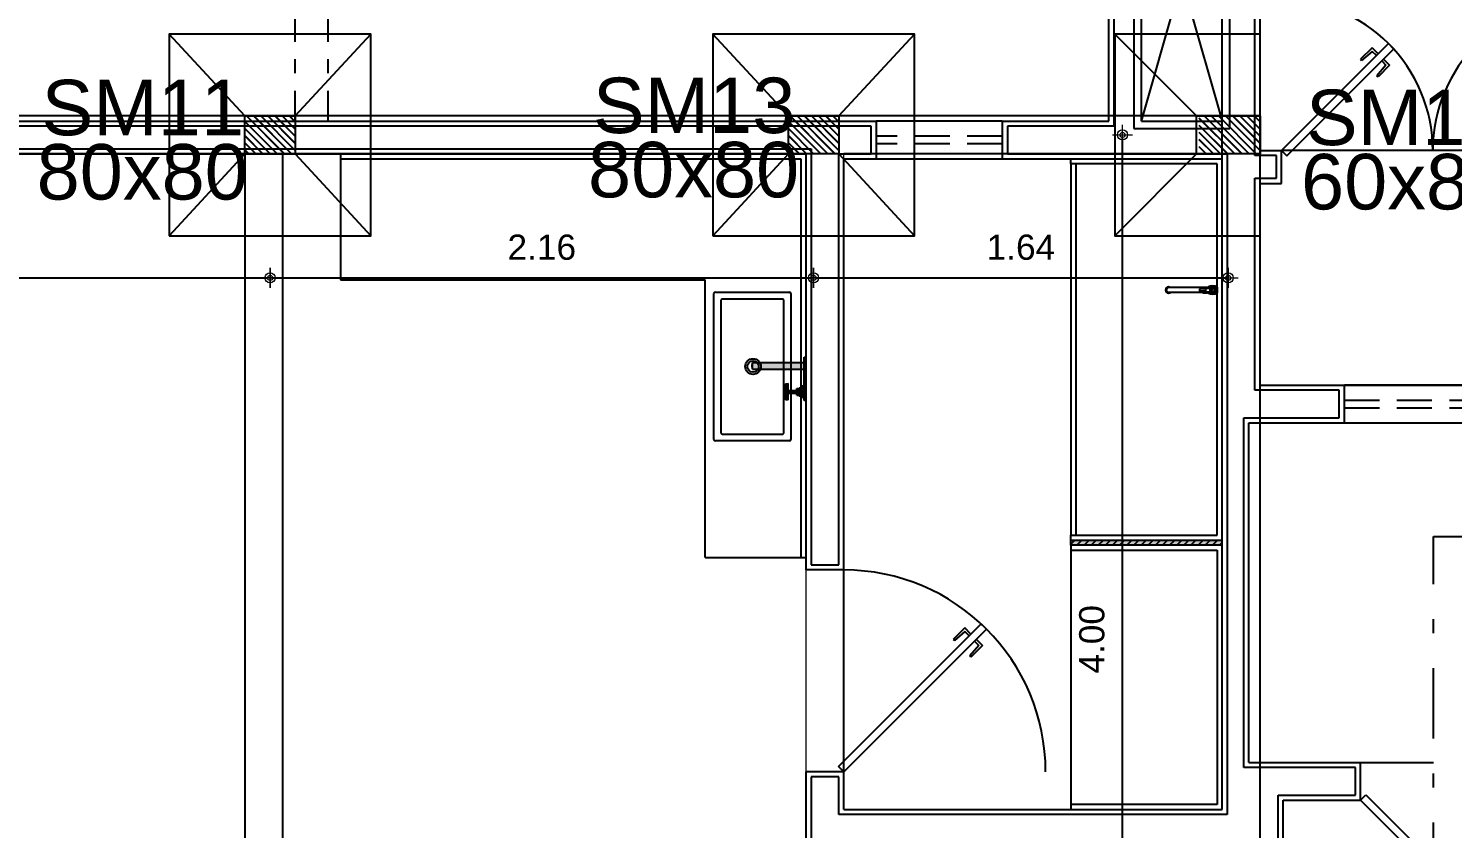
# Model space of a CAD drawing. Header units: millimetres. Extents: x 2317 to 2736, y 1295 to 1343.
# Drawn here: x 2508.52 to 2518.68, y 1330.62 to 1336.33 of the extents above; entities that cross this region are included whole.
import ezdxf

# ---------------------------------------------------------------- set-up
doc = ezdxf.new("R2010")
doc.units = ezdxf.units.MM
for name, pattern in [('CONTINU', [0]), ('DASHDOT', [1, 0.5, -0.25, 0, -0.25]), ('HIDDEN', [0.375, 0.25, -0.125])]:
    doc.linetypes.add(name, pattern=pattern)
for name, color, linetype in [('ARQUITETONICO', 8, 'Continuous'), ('BL-CRM-03', 7, 'Continuous'), ('LOUÇAS E METAIS', 5, 'Continuous'), ('PILARES', 1, 'Continuous'), ('sapatas', 4, 'Continuous'), ('VIGAS', 5, 'Continuous')]:
    doc.layers.add(name, color=color, linetype=linetype)
for name, color, linetype, lineweight in [('COTAS', 53, 'Continuous', 9), ('DT-Forma', 5, 'Continuous', 5), ('LC-Textos', 3, 'Continuous', 20)]:
    doc.layers.add(name, color=color, linetype=linetype, lineweight=lineweight)
doc.styles.add('Arial', font='arial.ttf')
doc.styles.add('CARIMBO_DADOS', font='arial.ttf', dxfattribs={"height": 0.1})
doc.dimstyles.new('COTAS_EXTERNAS', dxfattribs={"dimtxt": 0.1, "dimasz": 0.01, "dimexe": 0, "dimexo": 0, "dimgap": 0.07, "dimtad": 1, "dimzin": 5, "dimdsep": 46, "dimtxsty": 'CARIMBO_DADOS', "dimblk1": 'CIRCULOS', "dimblk2": 'CIRCULOS', "dimsah": 1, "dimcen": 0, "dimse1": 1, "dimse2": 1, "dimclrd": 8, "dimclre": 8, "dimclrt": 230, "dimadec": 0, "dimazin": 0, "dimtfac": 100, "dimtix": 1, "dimtmove": 2, "dimatfit": 3, "dimldrblk": 'CIRCULOS', "dimfxl": 1, "dimtolj": 1, "dimtzin": 5, "dimarcsym": 0})

# ---------------------------------------------------------------- blocks, each defined once
blk = doc.blocks.new('CIRCULOS')
at = {"layer": 'COTAS'}
for p, q in [((-4, 0), (4, 0)), ((0, 4), (0, -4))]:
    blk.add_line(p, q, dxfattribs=at)
for radius in [2, 1]:
    blk.add_circle((0, 0), radius, dxfattribs=at)
blk = doc.blocks.new('*D91')
at = {"layer": 'BL-CRM-03', "color": 8, "lineweight": -2}
blk.add_line((3.7797, 4.7361), (3.7797, 8.7161), dxfattribs=at)
at = {"layer": 'Defpoints', "color": 0}
for p in [(3.7797, 8.7261), (4.073, 8.7261), (4.175, 4.7261)]:
    blk.add_point(p, dxfattribs=at)
at = {"layer": 'BL-CRM-03', "color": 8, "lineweight": -2, "xscale": 0.01, "yscale": 0.01, "zscale": 0.01}
for p, rotation in [((3.7797, 8.7261), 90), ((3.7797, 4.7261), 270)]:
    blk.add_blockref('CIRCULOS', p, dxfattribs=dict(at, rotation=rotation))
at = {"layer": 'BL-CRM-03', "color": 230, "insert": (3.6586, 6.7261), "char_height": 0.1, "attachment_point": 5, "rotation": 90, "style": 'CARIMBO_DADOS'}
blk.add_mtext('\\A1;4.00', dxfattribs=at)
blk = doc.blocks.new('*D92')
at = {"layer": 'BL-CRM-03', "color": 8, "lineweight": -2}
blk.add_line((2.565, 8.1591), (4.189, 8.1591), dxfattribs=at)
at = {"layer": 'Defpoints', "color": 0}
for p in [(2.555, 8.6511), (4.199, 8.6511), (4.199, 8.1591)]:
    blk.add_point(p, dxfattribs=at)
at = {"layer": 'BL-CRM-03', "color": 8, "lineweight": -2, "xscale": 0.01, "yscale": 0.01, "zscale": 0.01, "rotation": 180}
blk.add_blockref('CIRCULOS', (2.555, 8.1591), dxfattribs=at)
at = {"layer": 'BL-CRM-03', "color": 8, "lineweight": -2, "xscale": 0.01, "yscale": 0.01, "zscale": 0.01}
blk.add_blockref('CIRCULOS', (4.199, 8.1591), dxfattribs=at)
at = {"layer": 'BL-CRM-03', "color": 230, "insert": (3.377, 8.2802), "char_height": 0.1, "attachment_point": 5, "style": 'CARIMBO_DADOS'}
blk.add_mtext('\\A1;1.64', dxfattribs=at)
blk = doc.blocks.new('*D96')
at = {"color": 8, "lineweight": -2}
blk.add_line((-2.617, 8.1591), (0.39, 8.1591), dxfattribs=at)
at = {"layer": 'Defpoints', "color": 0}
for p in [(-2.627, 8.6511), (0.4, 8.6511), (0.4, 8.1591)]:
    blk.add_point(p, dxfattribs=at)
at = {"color": 8, "lineweight": -2, "xscale": 0.01, "yscale": 0.01, "zscale": 0.01, "rotation": 180}
blk.add_blockref('CIRCULOS', (-2.627, 8.1591), dxfattribs=at)
at = {"color": 8, "lineweight": -2, "xscale": 0.01, "yscale": 0.01, "zscale": 0.01}
blk.add_blockref('CIRCULOS', (0.4, 8.1591), dxfattribs=at)
at = {"color": 230, "insert": (-1.1135, 8.2802), "char_height": 0.1, "attachment_point": 5, "style": 'CARIMBO_DADOS'}
blk.add_mtext('\\A1;3.03', dxfattribs=at)
blk = doc.blocks.new('*D97')
at = {"color": 8, "lineweight": -2}
blk.add_line((0.41, 8.1591), (2.545, 8.1591), dxfattribs=at)
at = {"layer": 'Defpoints', "color": 0}
for p in [(0.4, 8.6511), (2.555, 8.6511), (2.555, 8.1591)]:
    blk.add_point(p, dxfattribs=at)
at = {"color": 8, "lineweight": -2, "xscale": 0.01, "yscale": 0.01, "zscale": 0.01, "rotation": 180}
blk.add_blockref('CIRCULOS', (0.4, 8.1591), dxfattribs=at)
at = {"color": 8, "lineweight": -2, "xscale": 0.01, "yscale": 0.01, "zscale": 0.01}
blk.add_blockref('CIRCULOS', (2.555, 8.1591), dxfattribs=at)
at = {"color": 230, "insert": (1.4775, 8.2802), "char_height": 0.1, "attachment_point": 5, "style": 'CARIMBO_DADOS'}
blk.add_mtext('\\A1;2.16', dxfattribs=at)
blk = doc.blocks.new('*E8')
at = {"layer": 'LOUÇAS E METAIS', "extrusion": (0, 0, -1)}
blk.add_ellipse((0, 0.0455), major_axis=(0.00475, 0), ratio=0.103175, start_param=0, end_param=3.141593, dxfattribs=at)
blk = doc.blocks.new('1')
h = blk.add_hatch()
h.set_pattern_fill('JIS_LC_20', color=256, scale=0.001, angle=-90, style=0)
h.set_pattern_definition([(315, (-1321.90645, 2671.89045), (0.01414213562, 0.01414213562), []), (315, (-1321.90645, 2671.89005), (0.01414213562, 0.01414213562), [])])
h.paths.add_polyline_path([(0.5, 8.6511), (0.5, 8.7261), (0.3, 8.7261), (0.3, 8.6511)])
h.paths.add_polyline_path([(0.5, 8.7261), (0.5, 8.8011), (0.3, 8.8011), (0.3, 8.7261)])
h = blk.add_hatch()
h.set_pattern_fill('JIS_LC_20', color=256, scale=0.001, angle=-90, style=0)
h.set_pattern_definition([(315, (-1319.75145, 2671.89045), (0.01414213562, 0.01414213562), []), (315, (-1319.75145, 2671.89005), (0.01414213562, 0.01414213562), [])])
h.paths.add_polyline_path([(2.655, 8.6511), (2.655, 8.7261), (2.455, 8.7261), (2.455, 8.6511)])
h.paths.add_polyline_path([(2.655, 8.7261), (2.655, 8.8011), (2.455, 8.8011), (2.455, 8.7261)])
h = blk.add_hatch()
h.set_pattern_fill('JIS_LC_20', color=256, scale=0.001, angle=270, style=0)
h.set_pattern_definition([(315, (-1318.08145, 2671.89045), (0.01414213562, 0.01414213562), []), (315, (-1318.08145, 2671.89005), (0.01414213562, 0.01414213562), [])])
h.paths.add_polyline_path([(4.325, 8.6511), (4.325, 8.7261), (4.083, 8.7261), (4.083, 8.6511)])
h.paths.add_polyline_path([(4.325, 8.7261), (4.325, 8.8011), (4.083, 8.8011), (4.083, 8.7261)])
at = {"layer": 'DT-Forma'}
for p, q in [((4.325, 8.8011), (4.223, 8.8011)), ((2.525, 4.8011), (2.525, 8.6511)), ((2.675, 6.0511), (2.675, 8.6511)), ((4.175, 6.0511), (2.675, 6.0511))]:
    blk.add_line(p, q, dxfattribs=at)
at = {"layer": 'PILARES'}
for points in [[(0.5, 8.8011), (0.5, 8.6511), (0.3, 8.6511), (0.3, 8.8011)], [(2.655, 8.8011), (2.655, 8.6511), (2.455, 8.6511), (2.455, 8.8011)], [(4.325, 8.8011), (4.325, 8.6511), (4.073, 8.6511), (4.073, 8.8011)]]:
    blk.add_lwpolyline(points, close=True, dxfattribs=at)
at = {"layer": 'sapatas'}
for p, q in [((0.3, 8.8011), (0, 9.1261)), ((0.5, 8.8011), (0.8, 9.1261)), ((2.455, 8.8011), (2.155, 9.1261)), ((2.655, 8.8011), (2.955, 9.1261)), ((4.073, 8.8011), (3.75, 9.1261)), ((0.3, 8.6511), (0, 8.3261)), ((0.5, 8.6511), (0.8, 8.3261)), ((2.455, 8.6511), (2.155, 8.3261)), ((2.655, 8.6511), (2.955, 8.3261)), ((4.073, 8.6511), (3.75, 8.3261))]:
    blk.add_line(p, q, dxfattribs=at)
for points in [[(0, 8.3261), (0.8, 8.3261), (0.8, 9.1261), (0, 9.1261)], [(2.155, 8.3261), (2.955, 8.3261), (2.955, 9.1261), (2.155, 9.1261)], [(4.325, 9.1261), (3.75, 9.1261), (3.75, 8.3261), (4.325, 8.3261)]]:
    blk.add_lwpolyline(points, close=True, dxfattribs=at)
at = {"layer": 'VIGAS'}
for p, q in [((4.325, 8.8011), (-2.727, 8.8011)), ((4.175, 6.0511), (4.175, 8.8011)), ((4.325, 4.8011), (4.325, 8.8011)), ((2.525, 8.6511), (-2.577, 8.6511)), ((0.3, 8.6511), (0.3, 4.8011)), ((0.45, 8.6511), (0.45, 4.8011)), ((4.175, 8.6511), (2.675, 8.6511))]:
    blk.add_line(p, q, dxfattribs=at)
at = {"layer": 'LC-Textos', "char_height": 0.22, "attachment_point": 7, "line_spacing_factor": 0.798, "style": 'Arial'}
for s, insert, width in [('SM11', (-0.5058, 8.7214), 0.528), ('SM13', (1.6801, 8.73), 0.528), ('SM18', (4.5071, 8.6823), 0.528), ('80x80', (1.6607, 8.4753), 2.112), ('80x80', (-0.5253, 8.4666), 2.112), ('60x80', (4.4876, 8.4275), 2.112)]:
    blk.add_mtext(s, dxfattribs=dict(at, insert=insert, width=width))
for base, p1, p2, picture, middle in [((0.4, 8.1591), (-2.627, 8.6511), (0.4, 8.6511), '*D96', (-1.1135, 8.2802)), ((2.555, 8.1591136067), (0.4, 8.6510510755), (2.555, 8.6510510755), '*D97', (1.4775, 8.2801709054))]:
    dim = blk.add_linear_dim(base=base, p1=p1, p2=p2, dimstyle='COTAS_EXTERNAS')
    dim.commit()
    dim.dimension.update_dxf_attribs({"geometry": picture, "text_midpoint": middle})
at = {"layer": 'BL-CRM-03'}
dim = blk.add_linear_dim(base=(3.7797, 8.7261), p1=(4.175, 4.7261), p2=(4.073, 8.7261), angle=90, dimstyle='COTAS_EXTERNAS', dxfattribs=at)
dim.commit()
dim.dimension.update_dxf_attribs({"geometry": '*D91', "text_midpoint": (3.6586, 6.7261)})
dim = blk.add_linear_dim(base=(4.199, 8.1591), p1=(2.555, 8.6511), p2=(4.199, 8.6511), dimstyle='COTAS_EXTERNAS', dxfattribs=at)
dim.commit()
dim.dimension.update_dxf_attribs({"geometry": '*D92', "text_midpoint": (3.377, 8.2802)})

msp = doc.modelspace()

# ---------------------------------------------------------------- hatches: boundary and pattern name
at = {"layer": 'ARQUITETONICO'}
h = msp.add_hatch(color=256, dxfattribs=at)
h.dxf.hatch_style = 1
h.paths.add_polyline_path([(2514.065, 1333.98), (2514.065, 1333.919), (2514.053, 1333.919), (2514.053, 1333.98)])
h = msp.add_hatch(color=256, dxfattribs=at)
h.dxf.hatch_style = 1
h.paths.add_polyline_path([(2514.053, 1333.942), (2514.053, 1333.895), (2513.683, 1333.895), (2513.682, 1333.919), (2513.683, 1333.942)])
h = msp.add_hatch(color=256, dxfattribs=at)
h.dxf.hatch_style = 1
h.paths.add_polyline_path([(2514.065, 1333.919), (2514.065, 1333.672), (2514.053, 1333.672), (2514.053, 1333.919)])
h = msp.add_hatch(color=256, dxfattribs=at)
h.dxf.hatch_style = 1
h.paths.add_polyline_path([(2513.938, 1333.792), (2513.938, 1333.744), (2513.919, 1333.744), (2513.919, 1333.791)])
h = msp.add_hatch(color=256, dxfattribs=at)
h.dxf.hatch_style = 1
h.paths.add_polyline_path([(2514.017, 1333.757), (2514.017, 1333.71), (2514, 1333.71), (2514, 1333.757)])
h = msp.add_hatch(color=256, dxfattribs=at)
h.dxf.hatch_style = 1
h.paths.add_polyline_path([(2514.044, 1333.763), (2514.044, 1333.704), (2514.017, 1333.704), (2514.017, 1333.763)])
h = msp.add_hatch(color=256, dxfattribs=at)
h.dxf.hatch_style = 1
h.paths.add_polyline_path([(2514.053, 1333.78), (2514.053, 1333.687), (2514.044, 1333.687), (2514.044, 1333.78)])
h = msp.add_hatch(color=256, dxfattribs=at)
h.dxf.hatch_style = 1
h.paths.add_polyline_path([(2513.938, 1333.743), (2513.938, 1333.724), (2513.919, 1333.724), (2513.919, 1333.743)])
h = msp.add_hatch(color=256, dxfattribs=at)
h.dxf.hatch_style = 1
h.paths.add_polyline_path([(2513.938, 1333.723), (2513.938, 1333.675), (2513.919, 1333.675), (2513.919, 1333.723)])
h = msp.add_hatch(color=256, dxfattribs=at)
h.dxf.hatch_style = 1
h.paths.add_polyline_path([(2514, 1333.743), (2514, 1333.724), (2513.938, 1333.724), (2513.938, 1333.743)])
h = msp.add_hatch(color=256, dxfattribs=at)
h.dxf.hatch_style = 1
h.paths.add_polyline_path([(2517.035, 1332.639), (2515.955, 1332.639), (2515.955, 1332.675), (2517.035, 1332.675)])

# ---------------------------------------------------------------- linework, layer by layer
for p, q in [((2516.225, 1335.666), (2516.225, 1337.916)), ((2516.261, 1337.88), (2516.261, 1335.63)), ((2517.269, 1335.419), (2517.269, 1337.88)), ((2517.305, 1335.455), (2517.305, 1337.916)), ((2516.405, 1337.736), (2516.405, 1335.612)), ((2517.089, 1335.612), (2517.089, 1337.736)), ((2516.459, 1335.666), (2516.459, 1337.682)), ((2516.459, 1335.666), (2517.035, 1337.682)), ((2516.459, 1337.682), (2517.035, 1335.666)), ((2517.035, 1335.666), (2517.035, 1337.682)), ((2518.222, 1336.219), (2517.458, 1335.455)), ((2518.26, 1336.181), (2518.222, 1336.219)), ((2517.496, 1335.417), (2518.26, 1336.181)), ((2518.105, 1336.189), (2518.022, 1336.107)), ((2518.022, 1336.107), (2518.03, 1336.098)), ((2518.106, 1336.163), (2518.03, 1336.098)), ((2518.149, 1336.146), (2518.105, 1336.189)), ((2518.136, 1336.133), (2518.106, 1336.163)), ((2518.174, 1336.095), (2518.204, 1336.065)), ((2518.187, 1336.108), (2518.23, 1336.064)), ((2518.204, 1336.065), (2518.139, 1335.989)), ((2518.23, 1336.064), (2518.148, 1335.981)), ((2518.148, 1335.981), (2518.139, 1335.989)), ((2504.611, 1335.666), (2514.566, 1335.666)), ((2514.53, 1335.63), (2504.647, 1335.63)), ((2514.53, 1335.432), (2514.53, 1335.63)), ((2514.566, 1335.666), (2514.566, 1335.396)), ((2515.466, 1335.666), (2514.566, 1335.666)), ((2515.466, 1335.666), (2516.225, 1335.666)), ((2515.466, 1335.666), (2515.466, 1335.396)), ((2516.261, 1335.63), (2515.502, 1335.63)), ((2515.502, 1335.63), (2515.502, 1335.432)), ((2516.405, 1335.612), (2517.089, 1335.612)), ((2516.459, 1335.666), (2517.035, 1335.666)), ((2504.894, 1335.468), (2514.101, 1335.468)), ((2504.93, 1335.432), (2514.065, 1335.432)), ((2510.744, 1335.432), (2510.744, 1335.396)), ((2510.744, 1335.396), (2514.029, 1335.396)), ((2510.744, 1335.396), (2510.744, 1334.532)), ((2514.029, 1335.396), (2514.029, 1332.552)), ((2514.065, 1332.462), (2514.065, 1335.432)), ((2514.101, 1335.468), (2514.101, 1332.498)), ((2514.299, 1332.498), (2514.299, 1335.432)), ((2514.299, 1335.432), (2514.53, 1335.432)), ((2514.335, 1332.462), (2514.335, 1335.396)), ((2514.335, 1335.396), (2514.566, 1335.396)), ((2514.566, 1335.396), (2515.466, 1335.396)), ((2515.466, 1335.396), (2517.035, 1335.396)), ((2515.502, 1335.432), (2517.071, 1335.432)), ((2515.955, 1335.36), (2515.955, 1335.396)), ((2517.035, 1330.752), (2517.035, 1335.396)), ((2517.071, 1335.432), (2517.071, 1330.716)), ((2517.422, 1335.419), (2517.269, 1335.419)), ((2517.305, 1335.455), (2517.458, 1335.455)), ((2517.422, 1335.257), (2517.422, 1335.419)), ((2517.458, 1335.455), (2517.496, 1335.417)), ((2519.618, 1335.455), (2517.458, 1335.455)), ((2517.458, 1335.221), (2517.458, 1335.455)), ((2515.955, 1335.36), (2515.955, 1332.711)), ((2516.999, 1335.36), (2515.955, 1335.36)), ((2515.991, 1335.36), (2515.991, 1332.711)), ((2516.999, 1332.711), (2516.999, 1335.36)), ((2517.269, 1333.745), (2517.269, 1335.257)), ((2517.269, 1335.257), (2517.422, 1335.257)), ((2517.305, 1335.221), (2517.458, 1335.221)), ((2517.305, 1333.781), (2517.305, 1335.221)), ((2510.744, 1334.532), (2513.345, 1334.532)), ((2513.345, 1332.552), (2513.345, 1334.532)), ((2516.898, 1334.477), (2516.653, 1334.477)), ((2516.917, 1334.468), (2516.874, 1334.468)), ((2516.874, 1334.468), (2516.874, 1334.451)), ((2516.898, 1334.48), (2516.898, 1334.468)), ((2516.898, 1334.48), (2516.93, 1334.48)), ((2516.919, 1334.472), (2516.917, 1334.472)), ((2516.919, 1334.472), (2516.952, 1334.472)), ((2516.968, 1334.46), (2516.94, 1334.487)), ((2516.999, 1334.481), (2516.999, 1334.439)), ((2513.408, 1333.394), (2513.408, 1334.434)), ((2513.419, 1334.445), (2513.946, 1334.445)), ((2513.458, 1334.386), (2513.457, 1334.385)), ((2513.457, 1334.385), (2513.457, 1333.443)), ((2513.459, 1334.39), (2513.458, 1334.389)), ((2513.458, 1334.389), (2513.458, 1334.388)), ((2513.458, 1334.388), (2513.458, 1334.387)), ((2513.458, 1334.387), (2513.458, 1334.386)), ((2513.46, 1334.391), (2513.459, 1334.391)), ((2513.459, 1334.391), (2513.459, 1334.39)), ((2513.461, 1334.392), (2513.46, 1334.391)), ((2513.462, 1334.394), (2513.461, 1334.393)), ((2513.461, 1334.393), (2513.461, 1334.392)), ((2513.463, 1334.394), (2513.462, 1334.394)), ((2513.464, 1334.395), (2513.463, 1334.394)), ((2513.465, 1334.395), (2513.464, 1334.395)), ((2513.466, 1334.395), (2513.465, 1334.395)), ((2513.467, 1334.395), (2513.466, 1334.395)), ((2513.468, 1334.395), (2513.467, 1334.395)), ((2513.897, 1334.395), (2513.468, 1334.395)), ((2513.898, 1334.395), (2513.897, 1334.395)), ((2513.899, 1334.395), (2513.898, 1334.395)), ((2513.9, 1334.395), (2513.899, 1334.395)), ((2513.901, 1334.395), (2513.9, 1334.395)), ((2513.902, 1334.394), (2513.901, 1334.395)), ((2513.903, 1334.394), (2513.902, 1334.394)), ((2513.904, 1334.393), (2513.903, 1334.394)), ((2513.904, 1334.392), (2513.904, 1334.393)), ((2513.905, 1334.391), (2513.904, 1334.392)), ((2513.906, 1334.391), (2513.905, 1334.391)), ((2513.906, 1334.39), (2513.906, 1334.391)), ((2513.907, 1334.389), (2513.906, 1334.39)), ((2513.907, 1334.388), (2513.907, 1334.389)), ((2513.907, 1334.387), (2513.907, 1334.388)), ((2513.907, 1334.386), (2513.907, 1334.387)), ((2513.907, 1334.385), (2513.907, 1334.386)), ((2513.907, 1333.443), (2513.907, 1334.385)), ((2513.957, 1334.434), (2513.957, 1333.394)), ((2516.898, 1334.443), (2516.653, 1334.443)), ((2516.917, 1334.451), (2516.874, 1334.451)), ((2516.898, 1334.451), (2516.898, 1334.44)), ((2516.898, 1334.44), (2516.93, 1334.44)), ((2516.919, 1334.448), (2516.917, 1334.448)), ((2516.917, 1334.448), (2516.917, 1334.448)), ((2516.919, 1334.448), (2516.952, 1334.448)), ((2516.94, 1334.432), (2516.968, 1334.46)), ((2517.305, 1333.781), (2517.907, 1333.781)), ((2518.974, 1333.781), (2517.907, 1333.781)), ((2517.907, 1333.511), (2517.907, 1333.781)), ((2517.907, 1333.781), (2520.607, 1333.781)), ((2517.871, 1333.745), (2517.269, 1333.745)), ((2517.871, 1333.547), (2517.871, 1333.745)), ((2517.19, 1331.052), (2517.19, 1333.547)), ((2517.19, 1333.547), (2517.871, 1333.547)), ((2517.226, 1333.511), (2517.907, 1333.511)), ((2517.226, 1331.088), (2517.226, 1333.511)), ((2517.907, 1333.511), (2520.607, 1333.511)), ((2513.946, 1333.383), (2513.419, 1333.383)), ((2513.457, 1333.443), (2513.458, 1333.442)), ((2513.458, 1333.442), (2513.458, 1333.441)), ((2513.458, 1333.441), (2513.458, 1333.44)), ((2513.458, 1333.44), (2513.458, 1333.439)), ((2513.458, 1333.439), (2513.459, 1333.438)), ((2513.459, 1333.438), (2513.459, 1333.437)), ((2513.459, 1333.437), (2513.46, 1333.436)), ((2513.46, 1333.436), (2513.461, 1333.435)), ((2513.461, 1333.435), (2513.461, 1333.435)), ((2513.461, 1333.435), (2513.462, 1333.434)), ((2513.462, 1333.434), (2513.463, 1333.434)), ((2513.463, 1333.434), (2513.464, 1333.433)), ((2513.464, 1333.433), (2513.465, 1333.433)), ((2513.465, 1333.433), (2513.466, 1333.432)), ((2513.466, 1333.432), (2513.467, 1333.432)), ((2513.467, 1333.432), (2513.468, 1333.432)), ((2513.468, 1333.432), (2513.897, 1333.432)), ((2513.897, 1333.432), (2513.898, 1333.432)), ((2513.898, 1333.432), (2513.899, 1333.432)), ((2513.899, 1333.432), (2513.9, 1333.433)), ((2513.9, 1333.433), (2513.901, 1333.433)), ((2513.901, 1333.433), (2513.902, 1333.434)), ((2513.902, 1333.434), (2513.903, 1333.434)), ((2513.903, 1333.434), (2513.904, 1333.435)), ((2513.904, 1333.435), (2513.905, 1333.436)), ((2513.904, 1333.435), (2513.904, 1333.435)), ((2513.905, 1333.436), (2513.906, 1333.437)), ((2513.906, 1333.438), (2513.907, 1333.439)), ((2513.906, 1333.437), (2513.906, 1333.438)), ((2513.907, 1333.442), (2513.907, 1333.443)), ((2513.907, 1333.441), (2513.907, 1333.442)), ((2513.907, 1333.44), (2513.907, 1333.441)), ((2513.907, 1333.439), (2513.907, 1333.44)), ((2515.955, 1332.675), (2515.955, 1332.711)), ((2515.955, 1332.711), (2516.999, 1332.711)), ((2515.955, 1332.647), (2515.983, 1332.675)), ((2515.955, 1332.639), (2515.955, 1332.675)), ((2515.955, 1332.675), (2517.035, 1332.675)), ((2517.035, 1332.639), (2515.955, 1332.639)), ((2515.955, 1332.639), (2515.955, 1332.603)), ((2515.998, 1332.639), (2516.034, 1332.675)), ((2516.049, 1332.639), (2516.085, 1332.675)), ((2516.1, 1332.639), (2516.136, 1332.675)), ((2516.151, 1332.639), (2516.187, 1332.675)), ((2516.202, 1332.639), (2516.238, 1332.675)), ((2516.252, 1332.639), (2516.288, 1332.675)), ((2516.303, 1332.639), (2516.339, 1332.675)), ((2516.354, 1332.639), (2516.39, 1332.675)), ((2516.405, 1332.639), (2516.441, 1332.675)), ((2516.456, 1332.639), (2516.492, 1332.675)), ((2516.507, 1332.639), (2516.543, 1332.675)), ((2516.558, 1332.639), (2516.594, 1332.675)), ((2516.609, 1332.639), (2516.645, 1332.675)), ((2516.66, 1332.639), (2516.696, 1332.675)), ((2516.711, 1332.639), (2516.747, 1332.675)), ((2516.762, 1332.639), (2516.798, 1332.675)), ((2516.812, 1332.639), (2516.848, 1332.675)), ((2516.863, 1332.639), (2516.899, 1332.675)), ((2516.914, 1332.639), (2516.95, 1332.675)), ((2516.965, 1332.639), (2517.001, 1332.675)), ((2517.016, 1332.639), (2517.035, 1332.658)), ((2513.345, 1332.552), (2514.029, 1332.552)), ((2514.029, 1332.552), (2514.065, 1332.552)), ((2515.955, 1332.603), (2515.955, 1330.788)), ((2515.955, 1332.603), (2516.999, 1332.603)), ((2516.999, 1332.603), (2516.999, 1330.788)), ((2514.335, 1332.462), (2514.065, 1332.462)), ((2514.101, 1332.498), (2514.299, 1332.498)), ((2514.335, 1331.022), (2514.335, 1332.462)), ((2514.297, 1331.06), (2515.315, 1332.078)), ((2515.353, 1332.04), (2514.335, 1331.022)), ((2515.198, 1332.049), (2515.115, 1331.966)), ((2515.242, 1332.005), (2515.198, 1332.049)), ((2515.315, 1332.078), (2515.353, 1332.04)), ((2515.115, 1331.966), (2515.124, 1331.958)), ((2515.199, 1332.023), (2515.124, 1331.958)), ((2515.229, 1331.992), (2515.199, 1332.023)), ((2515.267, 1331.954), (2515.298, 1331.924)), ((2515.28, 1331.967), (2515.324, 1331.923)), ((2515.298, 1331.924), (2515.233, 1331.849)), ((2515.241, 1331.84), (2515.233, 1331.849)), ((2515.324, 1331.923), (2515.241, 1331.84)), ((2514.065, 1328.502), (2514.065, 1331.022)), ((2514.335, 1331.022), (2514.065, 1331.022)), ((2514.335, 1331.022), (2514.297, 1331.06)), ((2514.335, 1330.752), (2514.335, 1331.022)), ((2517.987, 1331.052), (2517.19, 1331.052)), ((2517.226, 1331.088), (2518.023, 1331.088)), ((2517.987, 1330.854), (2517.987, 1331.052)), ((2518.023, 1330.818), (2518.023, 1331.088)), ((2518.023, 1331.088), (2518.542, 1331.088)), ((2514.299, 1330.986), (2514.101, 1330.986)), ((2514.101, 1330.986), (2514.101, 1328.466)), ((2514.299, 1330.716), (2514.299, 1330.986)), ((2517.435, 1327.469), (2517.435, 1330.854)), ((2517.435, 1330.854), (2517.987, 1330.854)), ((2517.471, 1330.818), (2518.023, 1330.818)), ((2517.471, 1327.433), (2517.471, 1330.818)), ((2518.023, 1330.818), (2518.061, 1330.857)), ((2518.542, 1330.3), (2518.023, 1330.818)), ((2518.061, 1330.857), (2518.542, 1330.376)), ((2517.071, 1330.716), (2514.299, 1330.716)), ((2514.335, 1330.752), (2517.035, 1330.752)), ((2516.999, 1330.788), (2515.955, 1330.788)), ((2515.955, 1330.788), (2515.955, 1330.752))]:
    msp.add_line(p, q, dxfattribs=at)
at = {"layer": 'ARQUITETONICO', "linetype": 'DASHDOT', "ltscale": 0.5}
for p, q in [((2510.418, 1337.682), (2510.418, 1335.666)), ((2510.652, 1337.682), (2510.652, 1335.666))]:
    msp.add_line(p, q, dxfattribs=at)
at = {"layer": 'ARQUITETONICO', "linetype": 'HIDDEN'}
for p, q in [((2515.466, 1335.558), (2514.566, 1335.558)), ((2515.466, 1335.504), (2514.566, 1335.504)), ((2517.907, 1333.673), (2520.607, 1333.673)), ((2517.907, 1333.619), (2520.607, 1333.619))]:
    msp.add_line(p, q, dxfattribs=at)
at = {"layer": 'ARQUITETONICO', "linetype": 'CONTINU'}
for p, q in [((2514.053, 1333.98), (2514.065, 1333.98)), ((2514.053, 1333.672), (2514.053, 1333.98)), ((2514.065, 1333.672), (2514.065, 1333.98)), ((2513.681, 1333.919), (2513.682, 1333.942)), ((2513.681, 1333.919), (2513.681, 1333.919)), ((2513.681, 1333.919), (2513.681, 1333.919)), ((2513.681, 1333.919), (2513.682, 1333.919)), ((2513.681, 1333.919), (2513.681, 1333.919)), ((2513.681, 1333.919), (2513.681, 1333.919)), ((2513.681, 1333.919), (2513.682, 1333.919)), ((2513.682, 1333.895), (2513.681, 1333.919)), ((2513.682, 1333.942), (2513.682, 1333.943)), ((2513.682, 1333.943), (2513.683, 1333.943)), ((2513.682, 1333.942), (2513.682, 1333.942)), ((2513.682, 1333.942), (2513.682, 1333.942)), ((2513.682, 1333.942), (2513.682, 1333.942)), ((2513.682, 1333.942), (2513.682, 1333.942)), ((2513.682, 1333.942), (2513.682, 1333.942)), ((2513.682, 1333.942), (2513.682, 1333.942)), ((2513.682, 1333.942), (2513.683, 1333.942)), ((2513.682, 1333.919), (2513.683, 1333.942)), ((2513.682, 1333.942), (2513.682, 1333.942)), ((2513.682, 1333.942), (2513.682, 1333.942)), ((2513.682, 1333.942), (2513.682, 1333.942)), ((2513.682, 1333.942), (2513.682, 1333.942)), ((2513.683, 1333.895), (2513.682, 1333.919)), ((2513.682, 1333.895), (2513.682, 1333.895)), ((2513.682, 1333.895), (2513.683, 1333.894)), ((2513.682, 1333.895), (2513.682, 1333.895)), ((2513.682, 1333.895), (2513.682, 1333.895)), ((2513.682, 1333.895), (2513.682, 1333.895)), ((2513.682, 1333.895), (2513.682, 1333.895)), ((2513.682, 1333.895), (2513.682, 1333.895)), ((2513.682, 1333.895), (2513.682, 1333.895)), ((2513.682, 1333.895), (2513.683, 1333.895)), ((2513.682, 1333.895), (2513.682, 1333.895)), ((2513.682, 1333.895), (2513.682, 1333.895)), ((2513.682, 1333.895), (2513.682, 1333.895)), ((2513.683, 1333.943), (2513.683, 1333.943)), ((2513.683, 1333.942), (2513.683, 1333.943)), ((2513.683, 1333.943), (2514.053, 1333.943)), ((2513.683, 1333.942), (2513.683, 1333.942)), ((2513.683, 1333.942), (2513.683, 1333.942)), ((2513.683, 1333.942), (2513.683, 1333.942)), ((2513.683, 1333.942), (2514.053, 1333.942)), ((2513.683, 1333.942), (2513.683, 1333.942)), ((2513.683, 1333.942), (2513.683, 1333.942)), ((2513.683, 1333.895), (2513.683, 1333.895)), ((2513.683, 1333.895), (2513.683, 1333.895)), ((2513.683, 1333.895), (2513.683, 1333.895)), ((2513.683, 1333.894), (2513.683, 1333.895)), ((2513.683, 1333.895), (2514.053, 1333.895)), ((2513.683, 1333.895), (2513.683, 1333.895)), ((2513.683, 1333.895), (2513.683, 1333.895)), ((2513.683, 1333.894), (2513.683, 1333.894)), ((2513.683, 1333.894), (2514.053, 1333.894)), ((2513.919, 1333.791), (2513.938, 1333.792)), ((2513.919, 1333.675), (2513.919, 1333.791)), ((2513.938, 1333.744), (2513.938, 1333.792)), ((2514, 1333.71), (2514, 1333.757)), ((2514, 1333.757), (2514.017, 1333.757)), ((2514.017, 1333.704), (2514.017, 1333.763)), ((2514.017, 1333.763), (2514.044, 1333.763)), ((2514.044, 1333.687), (2514.044, 1333.78)), ((2514.044, 1333.78), (2514.053, 1333.78)), ((2513.919, 1333.744), (2513.938, 1333.744)), ((2513.919, 1333.743), (2513.938, 1333.743)), ((2513.938, 1333.724), (2513.919, 1333.724)), ((2513.938, 1333.723), (2513.919, 1333.723)), ((2513.938, 1333.675), (2513.919, 1333.675)), ((2513.938, 1333.743), (2513.938, 1333.744)), ((2513.938, 1333.744), (2513.938, 1333.744)), ((2513.938, 1333.724), (2513.938, 1333.743)), ((2513.938, 1333.743), (2514, 1333.743)), ((2513.938, 1333.743), (2513.938, 1333.743)), ((2513.938, 1333.743), (2513.938, 1333.743)), ((2513.938, 1333.723), (2513.938, 1333.724)), ((2513.938, 1333.724), (2514, 1333.724)), ((2513.938, 1333.724), (2513.938, 1333.724)), ((2513.938, 1333.724), (2513.938, 1333.724)), ((2513.938, 1333.675), (2513.938, 1333.723)), ((2513.938, 1333.723), (2513.938, 1333.723)), ((2514, 1333.71), (2514.017, 1333.71)), ((2514.017, 1333.704), (2514.044, 1333.704)), ((2514.044, 1333.687), (2514.053, 1333.687)), ((2514.065, 1333.672), (2514.053, 1333.672))]:
    msp.add_line(p, q, dxfattribs=at)
at = {"layer": 'ARQUITETONICO', "linetype": 'DASHDOT'}
for p, q in [((2518.542, 1332.701), (2520.607, 1332.701)), ((2518.542, 1307.06), (2518.542, 1332.701)), ((2518.542, 1332.701), (2520.607, 1332.701)), ((2518.542, 1307.06), (2518.542, 1332.701))]:
    msp.add_line(p, q, dxfattribs=at)
at = {"layer": 'ARQUITETONICO'}
for centre, radius in [((2516.968, 1334.46), 0.0198), ((2516.968, 1334.46), 0.0164), ((2516.968, 1334.46), 0.0128), ((2513.687, 1333.914), 0.0559), ((2513.687, 1333.914), 0.0405)]:
    msp.add_circle(centre, radius, dxfattribs=at)
for centre, radius, start, end in [((2517.458, 1335.455), 1.08, 0, 90), ((2519.618, 1335.455), 1.08, 90, 180), ((2516.653, 1334.46), 0.0216, 52.3415, 307.6585), ((2516.653, 1334.46), 0.0171, 90, 270), ((2516.93, 1334.498), 0.018, 270, 292.5105), ((2516.968, 1334.422), 0.0671, 62.3826, 117.6174), ((2516.968, 1334.46), 0.0234, 211.2807, 148.7193), ((2513.419, 1334.434), 0.0108, 90, 180), ((2513.946, 1334.434), 0.0108, 0, 90), ((2516.93, 1334.422), 0.018, 67.4895, 90), ((2516.968, 1334.498), 0.0671, 242.3826, 297.6174), ((2513.419, 1333.394), 0.0108, 180, 270), ((2513.946, 1333.394), 0.0108, 270, 0), ((2514.335, 1331.022), 1.44, 0, 90)]:
    msp.add_arc(centre, radius, start, end, dxfattribs=at)
msp.add_ellipse((2516.917, 1334.46), major_axis=(0, 0.0122), ratio=0.145907, start_param=2.351393, end_param=7.073385, dxfattribs=at)

# ---------------------------------------------------------------- block references
at = {"layer": 'ARQUITETONICO', "xscale": -1.8, "yscale": 1.8, "zscale": 1.8, "rotation": 90.00000000000007}
msp.add_blockref('*E8', (2516.999, 1334.46), dxfattribs=at)
at = {"layer": 'BL-CRM-03', "xscale": 1.8, "yscale": 1.8, "zscale": 1.8}
msp.add_blockref('1', (2509.52, 1319.86), dxfattribs=at)

doc.saveas('drawing.dxf')
